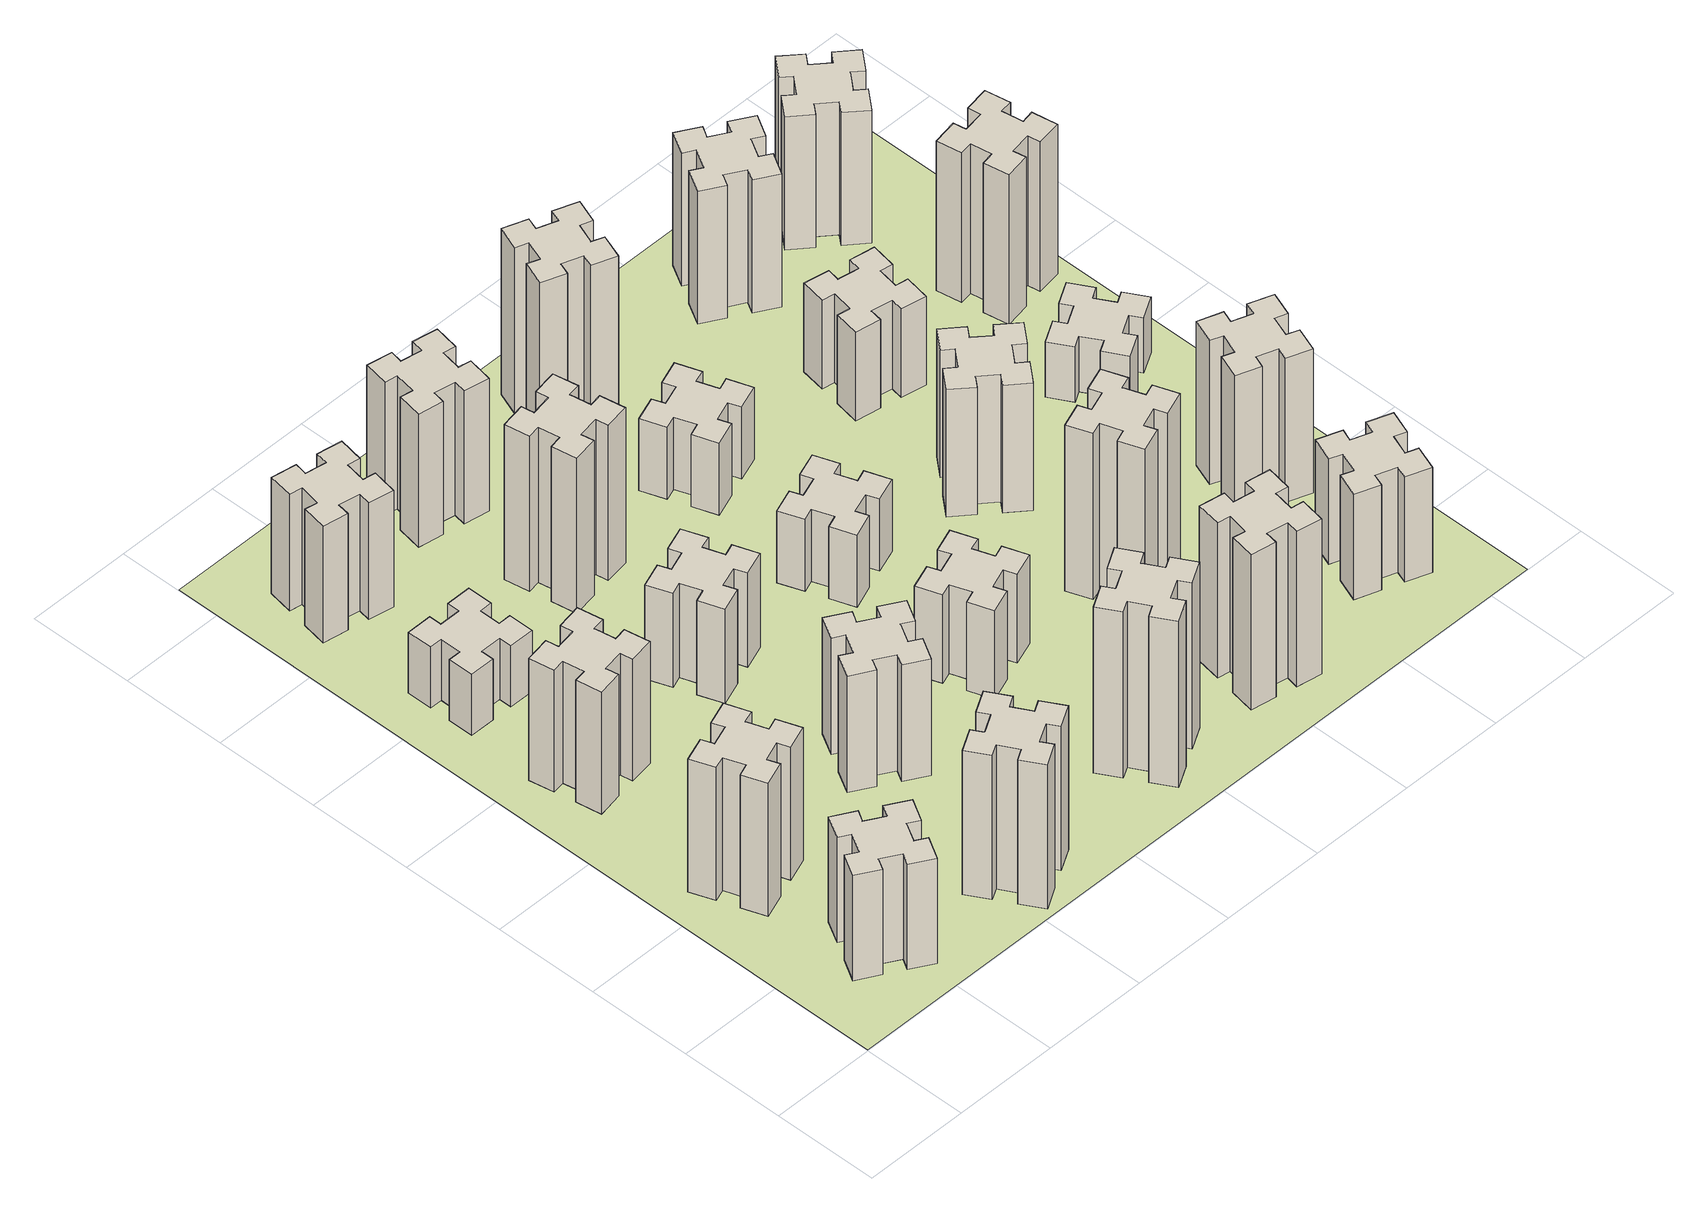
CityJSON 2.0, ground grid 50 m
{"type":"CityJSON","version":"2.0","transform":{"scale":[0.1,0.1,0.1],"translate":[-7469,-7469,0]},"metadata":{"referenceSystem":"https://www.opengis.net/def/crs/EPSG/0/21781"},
"CityObjects":{
"building1":{"type":"Building","attributes":{"class":"1000","function":"1000","usage":"1000","yearOfConstruction":2016,"roofType":"1000","measuredHeight":57,"storeysAboveGround":30,"storeysBelowGround":0},"geometry":[{"type":"Solid","lod":"1","boundaries":[[[[0,1,2,3,4,5,6,7,8,9,10,11,12,13,14,15,16,17,18,19]],[[17,16,20,21]],[[16,15,22,20]],[[15,14,23,22]],[[14,13,24,23]],[[13,12,25,24]],[[12,11,26,25]],[[11,10,27,26]],[[10,9,28,27]],[[9,8,29,28]],[[8,7,30,29]],[[7,6,31,30]],[[6,5,32,31]],[[5,4,33,32]],[[4,3,34,33]],[[3,2,35,34]],[[2,1,36,35]],[[1,0,37,36]],[[0,19,38,37]],[[19,18,39,38]],[[18,17,21,39]],[[24,25,26,27,28,29,30,31,32,33,34,35,36,37,38,39,21,20,22,23]]]]}]},
"building2":{"type":"Building","attributes":{"class":"1000","function":"1000","usage":"1000","yearOfConstruction":2016,"roofType":"1000","measuredHeight":72,"storeysAboveGround":30,"storeysBelowGround":0},"geometry":[{"type":"Solid","lod":"1","boundaries":[[[[40,41,42,43,44,45,46,47,48,49,50,51,52,53,54,55,56,57,58,59]],[[57,56,60,61]],[[56,55,62,60]],[[55,54,63,62]],[[54,53,64,63]],[[53,52,65,64]],[[52,51,66,65]],[[51,50,67,66]],[[50,49,68,67]],[[49,48,69,68]],[[48,47,70,69]],[[47,46,71,70]],[[46,45,72,71]],[[45,44,73,72]],[[44,43,74,73]],[[43,42,75,74]],[[42,41,76,75]],[[41,40,77,76]],[[40,59,78,77]],[[59,58,79,78]],[[58,57,61,79]],[[64,65,66,67,68,69,70,71,72,73,74,75,76,77,78,79,61,60,62,63]]]]}]},
"building3":{"type":"Building","attributes":{"class":"1000","function":"1000","usage":"1000","yearOfConstruction":2016,"roofType":"1000","measuredHeight":66,"storeysAboveGround":30,"storeysBelowGround":0},"geometry":[{"type":"Solid","lod":"1","boundaries":[[[[80,81,82,83,84,85,86,87,88,89,90,91,92,93,94,95,96,97,98,99]],[[97,96,100,101]],[[96,95,102,100]],[[95,94,103,102]],[[94,93,104,103]],[[93,92,105,104]],[[92,91,106,105]],[[91,90,107,106]],[[90,89,108,107]],[[89,88,109,108]],[[88,87,110,109]],[[87,86,111,110]],[[86,85,112,111]],[[85,84,113,112]],[[84,83,114,113]],[[83,82,115,114]],[[82,81,116,115]],[[81,80,117,116]],[[80,99,118,117]],[[99,98,119,118]],[[98,97,101,119]],[[104,105,106,107,108,109,110,111,112,113,114,115,116,117,118,119,101,100,102,103]]]]}]},
"building4":{"type":"Building","attributes":{"class":"1000","function":"1000","usage":"1000","yearOfConstruction":2016,"roofType":"1000","measuredHeight":33,"storeysAboveGround":30,"storeysBelowGround":0},"geometry":[{"type":"Solid","lod":"1","boundaries":[[[[120,121,122,123,124,125,126,127,128,129,130,131,132,133,134,135,136,137,138,139]],[[137,136,140,141]],[[136,135,142,140]],[[135,134,143,142]],[[134,133,144,143]],[[133,132,145,144]],[[132,131,146,145]],[[131,130,147,146]],[[130,129,148,147]],[[129,128,149,148]],[[128,127,150,149]],[[127,126,151,150]],[[126,125,152,151]],[[125,124,153,152]],[[124,123,154,153]],[[123,122,155,154]],[[122,121,156,155]],[[121,120,157,156]],[[120,139,158,157]],[[139,138,159,158]],[[138,137,141,159]],[[144,145,146,147,148,149,150,151,152,153,154,155,156,157,158,159,141,140,142,143]]]]}]},
"building5":{"type":"Building","attributes":{"class":"1000","function":"1000","usage":"1000","yearOfConstruction":2016,"roofType":"1000","measuredHeight":78,"storeysAboveGround":30,"storeysBelowGround":0},"geometry":[{"type":"Solid","lod":"1","boundaries":[[[[160,161,162,163,164,165,166,167,168,169,170,171,172,173,174,175,176,177,178,179]],[[177,176,180,181]],[[176,175,182,180]],[[175,174,183,182]],[[174,173,184,183]],[[173,172,185,184]],[[172,171,186,185]],[[171,170,187,186]],[[170,169,188,187]],[[169,168,189,188]],[[168,167,190,189]],[[167,166,191,190]],[[166,165,192,191]],[[165,164,193,192]],[[164,163,194,193]],[[163,162,195,194]],[[162,161,196,195]],[[161,160,197,196]],[[160,179,198,197]],[[179,178,199,198]],[[178,177,181,199]],[[184,185,186,187,188,189,190,191,192,193,194,195,196,197,198,199,181,180,182,183]]]]}]},
"building6":{"type":"Building","attributes":{"class":"1000","function":"1000","usage":"1000","yearOfConstruction":2016,"roofType":"1000","measuredHeight":63,"storeysAboveGround":30,"storeysBelowGround":0},"geometry":[{"type":"Solid","lod":"1","boundaries":[[[[200,201,202,203,204,205,206,207,208,209,210,211,212,213,214,215,216,217,218,219]],[[217,216,220,221]],[[216,215,222,220]],[[215,214,223,222]],[[214,213,224,223]],[[213,212,225,224]],[[212,211,226,225]],[[211,210,227,226]],[[210,209,228,227]],[[209,208,229,228]],[[208,207,230,229]],[[207,206,231,230]],[[206,205,232,231]],[[205,204,233,232]],[[204,203,234,233]],[[203,202,235,234]],[[202,201,236,235]],[[201,200,237,236]],[[200,219,238,237]],[[219,218,239,238]],[[218,217,221,239]],[[224,225,226,227,228,229,230,231,232,233,234,235,236,237,238,239,221,220,222,223]]]]}]},
"building7":{"type":"Building","attributes":{"class":"1000","function":"1000","usage":"1000","yearOfConstruction":2016,"roofType":"1000","measuredHeight":63,"storeysAboveGround":30,"storeysBelowGround":0},"geometry":[{"type":"Solid","lod":"1","boundaries":[[[[240,241,242,243,244,245,246,247,248,249,250,251,252,253,254,255,256,257,258,259]],[[257,256,260,261]],[[256,255,262,260]],[[255,254,263,262]],[[254,253,264,263]],[[253,252,265,264]],[[252,251,266,265]],[[251,250,267,266]],[[250,249,268,267]],[[249,248,269,268]],[[248,247,270,269]],[[247,246,271,270]],[[246,245,272,271]],[[245,244,273,272]],[[244,243,274,273]],[[243,242,275,274]],[[242,241,276,275]],[[241,240,277,276]],[[240,259,278,277]],[[259,258,279,278]],[[258,257,261,279]],[[264,265,266,267,268,269,270,271,272,273,274,275,276,277,278,279,261,260,262,263]]]]}]},
"building8":{"type":"Building","attributes":{"class":"1000","function":"1000","usage":"1000","yearOfConstruction":2016,"roofType":"1000","measuredHeight":51,"storeysAboveGround":30,"storeysBelowGround":0},"geometry":[{"type":"Solid","lod":"1","boundaries":[[[[280,281,282,283,284,285,286,287,288,289,290,291,292,293,294,295,296,297,298,299]],[[297,296,300,301]],[[296,295,302,300]],[[295,294,303,302]],[[294,293,304,303]],[[293,292,305,304]],[[292,291,306,305]],[[291,290,307,306]],[[290,289,308,307]],[[289,288,309,308]],[[288,287,310,309]],[[287,286,311,310]],[[286,285,312,311]],[[285,284,313,312]],[[284,283,314,313]],[[283,282,315,314]],[[282,281,316,315]],[[281,280,317,316]],[[280,299,318,317]],[[299,298,319,318]],[[298,297,301,319]],[[304,305,306,307,308,309,310,311,312,313,314,315,316,317,318,319,301,300,302,303]]]]}]},
"building9":{"type":"Building","attributes":{"class":"1000","function":"1000","usage":"1000","yearOfConstruction":2016,"roofType":"1000","measuredHeight":84,"storeysAboveGround":30,"storeysBelowGround":0},"geometry":[{"type":"Solid","lod":"1","boundaries":[[[[320,321,322,323,324,325,326,327,328,329,330,331,332,333,334,335,336,337,338,339]],[[337,336,340,341]],[[336,335,342,340]],[[335,334,343,342]],[[334,333,344,343]],[[333,332,345,344]],[[332,331,346,345]],[[331,330,347,346]],[[330,329,348,347]],[[329,328,349,348]],[[328,327,350,349]],[[327,326,351,350]],[[326,325,352,351]],[[325,324,353,352]],[[324,323,354,353]],[[323,322,355,354]],[[322,321,356,355]],[[321,320,357,356]],[[320,339,358,357]],[[339,338,359,358]],[[338,337,341,359]],[[344,345,346,347,348,349,350,351,352,353,354,355,356,357,358,359,341,340,342,343]]]]}]},
"building10":{"type":"Building","attributes":{"class":"1000","function":"1000","usage":"1000","yearOfConstruction":2016,"roofType":"1000","measuredHeight":72,"storeysAboveGround":30,"storeysBelowGround":0},"geometry":[{"type":"Solid","lod":"1","boundaries":[[[[360,361,362,363,364,365,366,367,368,369,370,371,372,373,374,375,376,377,378,379]],[[377,376,380,381]],[[376,375,382,380]],[[375,374,383,382]],[[374,373,384,383]],[[373,372,385,384]],[[372,371,386,385]],[[371,370,387,386]],[[370,369,388,387]],[[369,368,389,388]],[[368,367,390,389]],[[367,366,391,390]],[[366,365,392,391]],[[365,364,393,392]],[[364,363,394,393]],[[363,362,395,394]],[[362,361,396,395]],[[361,360,397,396]],[[360,379,398,397]],[[379,378,399,398]],[[378,377,381,399]],[[384,385,386,387,388,389,390,391,392,393,394,395,396,397,398,399,381,380,382,383]]]]}]},
"building11":{"type":"Building","attributes":{"class":"1000","function":"1000","usage":"1000","yearOfConstruction":2016,"roofType":"1000","measuredHeight":90,"storeysAboveGround":30,"storeysBelowGround":0},"geometry":[{"type":"Solid","lod":"1","boundaries":[[[[400,401,402,403,404,405,406,407,408,409,410,411,412,413,414,415,416,417,418,419]],[[417,416,420,421]],[[416,415,422,420]],[[415,414,423,422]],[[414,413,424,423]],[[413,412,425,424]],[[412,411,426,425]],[[411,410,427,426]],[[410,409,428,427]],[[409,408,429,428]],[[408,407,430,429]],[[407,406,431,430]],[[406,405,432,431]],[[405,404,433,432]],[[404,403,434,433]],[[403,402,435,434]],[[402,401,436,435]],[[401,400,437,436]],[[400,419,438,437]],[[419,418,439,438]],[[418,417,421,439]],[[424,425,426,427,428,429,430,431,432,433,434,435,436,437,438,439,421,420,422,423]]]]}]},
"building12":{"type":"Building","attributes":{"class":"1000","function":"1000","usage":"1000","yearOfConstruction":2016,"roofType":"1000","measuredHeight":48,"storeysAboveGround":30,"storeysBelowGround":0},"geometry":[{"type":"Solid","lod":"1","boundaries":[[[[440,441,442,443,444,445,446,447,448,449,450,451,452,453,454,455,456,457,458,459]],[[457,456,460,461]],[[456,455,462,460]],[[455,454,463,462]],[[454,453,464,463]],[[453,452,465,464]],[[452,451,466,465]],[[451,450,467,466]],[[450,449,468,467]],[[449,448,469,468]],[[448,447,470,469]],[[447,446,471,470]],[[446,445,472,471]],[[445,444,473,472]],[[444,443,474,473]],[[443,442,475,474]],[[442,441,476,475]],[[441,440,477,476]],[[440,459,478,477]],[[459,458,479,478]],[[458,457,461,479]],[[464,465,466,467,468,469,470,471,472,473,474,475,476,477,478,479,461,460,462,463]]]]}]},
"building13":{"type":"Building","attributes":{"class":"1000","function":"1000","usage":"1000","yearOfConstruction":2016,"roofType":"1000","measuredHeight":39,"storeysAboveGround":30,"storeysBelowGround":0},"geometry":[{"type":"Solid","lod":"1","boundaries":[[[[480,481,482,483,484,485,486,487,488,489,490,491,492,493,494,495,496,497,498,499]],[[497,496,500,501]],[[496,495,502,500]],[[495,494,503,502]],[[494,493,504,503]],[[493,492,505,504]],[[492,491,506,505]],[[491,490,507,506]],[[490,489,508,507]],[[489,488,509,508]],[[488,487,510,509]],[[487,486,511,510]],[[486,485,512,511]],[[485,484,513,512]],[[484,483,514,513]],[[483,482,515,514]],[[482,481,516,515]],[[481,480,517,516]],[[480,499,518,517]],[[499,498,519,518]],[[498,497,501,519]],[[504,505,506,507,508,509,510,511,512,513,514,515,516,517,518,519,501,500,502,503]]]]}]},
"building14":{"type":"Building","attributes":{"class":"1000","function":"1000","usage":"1000","yearOfConstruction":2016,"roofType":"1000","measuredHeight":39,"storeysAboveGround":30,"storeysBelowGround":0},"geometry":[{"type":"Solid","lod":"1","boundaries":[[[[520,521,522,523,524,525,526,527,528,529,530,531,532,533,534,535,536,537,538,539]],[[537,536,540,541]],[[536,535,542,540]],[[535,534,543,542]],[[534,533,544,543]],[[533,532,545,544]],[[532,531,546,545]],[[531,530,547,546]],[[530,529,548,547]],[[529,528,549,548]],[[528,527,550,549]],[[527,526,551,550]],[[526,525,552,551]],[[525,524,553,552]],[[524,523,554,553]],[[523,522,555,554]],[[522,521,556,555]],[[521,520,557,556]],[[520,539,558,557]],[[539,538,559,558]],[[538,537,541,559]],[[544,545,546,547,548,549,550,551,552,553,554,555,556,557,558,559,541,540,542,543]]]]}]},
"building15":{"type":"Building","attributes":{"class":"1000","function":"1000","usage":"1000","yearOfConstruction":2016,"roofType":"1000","measuredHeight":84,"storeysAboveGround":30,"storeysBelowGround":0},"geometry":[{"type":"Solid","lod":"1","boundaries":[[[[560,561,562,563,564,565,566,567,568,569,570,571,572,573,574,575,576,577,578,579]],[[577,576,580,581]],[[576,575,582,580]],[[575,574,583,582]],[[574,573,584,583]],[[573,572,585,584]],[[572,571,586,585]],[[571,570,587,586]],[[570,569,588,587]],[[569,568,589,588]],[[568,567,590,589]],[[567,566,591,590]],[[566,565,592,591]],[[565,564,593,592]],[[564,563,594,593]],[[563,562,595,594]],[[562,561,596,595]],[[561,560,597,596]],[[560,579,598,597]],[[579,578,599,598]],[[578,577,581,599]],[[584,585,586,587,588,589,590,591,592,593,594,595,596,597,598,599,581,580,582,583]]]]}]},
"building16":{"type":"Building","attributes":{"class":"1000","function":"1000","usage":"1000","yearOfConstruction":2016,"roofType":"1000","measuredHeight":90,"storeysAboveGround":30,"storeysBelowGround":0},"geometry":[{"type":"Solid","lod":"1","boundaries":[[[[600,601,602,603,604,605,606,607,608,609,610,611,612,613,614,615,616,617,618,619]],[[617,616,620,621]],[[616,615,622,620]],[[615,614,623,622]],[[614,613,624,623]],[[613,612,625,624]],[[612,611,626,625]],[[611,610,627,626]],[[610,609,628,627]],[[609,608,629,628]],[[608,607,630,629]],[[607,606,631,630]],[[606,605,632,631]],[[605,604,633,632]],[[604,603,634,633]],[[603,602,635,634]],[[602,601,636,635]],[[601,600,637,636]],[[600,619,638,637]],[[619,618,639,638]],[[618,617,621,639]],[[624,625,626,627,628,629,630,631,632,633,634,635,636,637,638,639,621,620,622,623]]]]}]},
"building17":{"type":"Building","attributes":{"class":"1000","function":"1000","usage":"1000","yearOfConstruction":2016,"roofType":"1000","measuredHeight":90,"storeysAboveGround":30,"storeysBelowGround":0},"geometry":[{"type":"Solid","lod":"1","boundaries":[[[[640,641,642,643,644,645,646,647,648,649,650,651,652,653,654,655,656,657,658,659]],[[657,656,660,661]],[[656,655,662,660]],[[655,654,663,662]],[[654,653,664,663]],[[653,652,665,664]],[[652,651,666,665]],[[651,650,667,666]],[[650,649,668,667]],[[649,648,669,668]],[[648,647,670,669]],[[647,646,671,670]],[[646,645,672,671]],[[645,644,673,672]],[[644,643,674,673]],[[643,642,675,674]],[[642,641,676,675]],[[641,640,677,676]],[[640,659,678,677]],[[659,658,679,678]],[[658,657,661,679]],[[664,665,666,667,668,669,670,671,672,673,674,675,676,677,678,679,661,660,662,663]]]]}]},
"building18":{"type":"Building","attributes":{"class":"1000","function":"1000","usage":"1000","yearOfConstruction":2016,"roofType":"1000","measuredHeight":69,"storeysAboveGround":30,"storeysBelowGround":0},"geometry":[{"type":"Solid","lod":"1","boundaries":[[[[680,681,682,683,684,685,686,687,688,689,690,691,692,693,694,695,696,697,698,699]],[[697,696,700,701]],[[696,695,702,700]],[[695,694,703,702]],[[694,693,704,703]],[[693,692,705,704]],[[692,691,706,705]],[[691,690,707,706]],[[690,689,708,707]],[[689,688,709,708]],[[688,687,710,709]],[[687,686,711,710]],[[686,685,712,711]],[[685,684,713,712]],[[684,683,714,713]],[[683,682,715,714]],[[682,681,716,715]],[[681,680,717,716]],[[680,699,718,717]],[[699,698,719,718]],[[698,697,701,719]],[[704,705,706,707,708,709,710,711,712,713,714,715,716,717,718,719,701,700,702,703]]]]}]},
"building19":{"type":"Building","attributes":{"class":"1000","function":"1000","usage":"1000","yearOfConstruction":2016,"roofType":"1000","measuredHeight":48,"storeysAboveGround":30,"storeysBelowGround":0},"geometry":[{"type":"Solid","lod":"1","boundaries":[[[[720,721,722,723,724,725,726,727,728,729,730,731,732,733,734,735,736,737,738,739]],[[737,736,740,741]],[[736,735,742,740]],[[735,734,743,742]],[[734,733,744,743]],[[733,732,745,744]],[[732,731,746,745]],[[731,730,747,746]],[[730,729,748,747]],[[729,728,749,748]],[[728,727,750,749]],[[727,726,751,750]],[[726,725,752,751]],[[725,724,753,752]],[[724,723,754,753]],[[723,722,755,754]],[[722,721,756,755]],[[721,720,757,756]],[[720,739,758,757]],[[739,738,759,758]],[[738,737,741,759]],[[744,745,746,747,748,749,750,751,752,753,754,755,756,757,758,759,741,740,742,743]]]]}]},
"building20":{"type":"Building","attributes":{"class":"1000","function":"1000","usage":"1000","yearOfConstruction":2016,"roofType":"1000","measuredHeight":57,"storeysAboveGround":30,"storeysBelowGround":0},"geometry":[{"type":"Solid","lod":"1","boundaries":[[[[760,761,762,763,764,765,766,767,768,769,770,771,772,773,774,775,776,777,778,779]],[[777,776,780,781]],[[776,775,782,780]],[[775,774,783,782]],[[774,773,784,783]],[[773,772,785,784]],[[772,771,786,785]],[[771,770,787,786]],[[770,769,788,787]],[[769,768,789,788]],[[768,767,790,789]],[[767,766,791,790]],[[766,765,792,791]],[[765,764,793,792]],[[764,763,794,793]],[[763,762,795,794]],[[762,761,796,795]],[[761,760,797,796]],[[760,779,798,797]],[[779,778,799,798]],[[778,777,781,799]],[[784,785,786,787,788,789,790,791,792,793,794,795,796,797,798,799,781,780,782,783]]]]}]},
"building21":{"type":"Building","attributes":{"class":"1000","function":"1000","usage":"1000","yearOfConstruction":2016,"roofType":"1000","measuredHeight":78,"storeysAboveGround":30,"storeysBelowGround":0},"geometry":[{"type":"Solid","lod":"1","boundaries":[[[[800,801,802,803,804,805,806,807,808,809,810,811,812,813,814,815,816,817,818,819]],[[817,816,820,821]],[[816,815,822,820]],[[815,814,823,822]],[[814,813,824,823]],[[813,812,825,824]],[[812,811,826,825]],[[811,810,827,826]],[[810,809,828,827]],[[809,808,829,828]],[[808,807,830,829]],[[807,806,831,830]],[[806,805,832,831]],[[805,804,833,832]],[[804,803,834,833]],[[803,802,835,834]],[[802,801,836,835]],[[801,800,837,836]],[[800,819,838,837]],[[819,818,839,838]],[[818,817,821,839]],[[824,825,826,827,828,829,830,831,832,833,834,835,836,837,838,839,821,820,822,823]]]]}]},
"building22":{"type":"Building","attributes":{"class":"1000","function":"1000","usage":"1000","yearOfConstruction":2016,"roofType":"1000","measuredHeight":72,"storeysAboveGround":30,"storeysBelowGround":0},"geometry":[{"type":"Solid","lod":"1","boundaries":[[[[840,841,842,843,844,845,846,847,848,849,850,851,852,853,854,855,856,857,858,859]],[[857,856,860,861]],[[856,855,862,860]],[[855,854,863,862]],[[854,853,864,863]],[[853,852,865,864]],[[852,851,866,865]],[[851,850,867,866]],[[850,849,868,867]],[[849,848,869,868]],[[848,847,870,869]],[[847,846,871,870]],[[846,845,872,871]],[[845,844,873,872]],[[844,843,874,873]],[[843,842,875,874]],[[842,841,876,875]],[[841,840,877,876]],[[840,859,878,877]],[[859,858,879,878]],[[858,857,861,879]],[[864,865,866,867,868,869,870,871,872,873,874,875,876,877,878,879,861,860,862,863]]]]}]},
"building23":{"type":"Building","attributes":{"class":"1000","function":"1000","usage":"1000","yearOfConstruction":2016,"roofType":"1000","measuredHeight":30,"storeysAboveGround":30,"storeysBelowGround":0},"geometry":[{"type":"Solid","lod":"1","boundaries":[[[[880,881,882,883,884,885,886,887,888,889,890,891,892,893,894,895,896,897,898,899]],[[897,896,900,901]],[[896,895,902,900]],[[895,894,903,902]],[[894,893,904,903]],[[893,892,905,904]],[[892,891,906,905]],[[891,890,907,906]],[[890,889,908,907]],[[889,888,909,908]],[[888,887,910,909]],[[887,886,911,910]],[[886,885,912,911]],[[885,884,913,912]],[[884,883,914,913]],[[883,882,915,914]],[[882,881,916,915]],[[881,880,917,916]],[[880,899,918,917]],[[899,898,919,918]],[[898,897,901,919]],[[904,905,906,907,908,909,910,911,912,913,914,915,916,917,918,919,901,900,902,903]]]]}]},
"building24":{"type":"Building","attributes":{"class":"1000","function":"1000","usage":"1000","yearOfConstruction":2016,"roofType":"1000","measuredHeight":81,"storeysAboveGround":30,"storeysBelowGround":0},"geometry":[{"type":"Solid","lod":"1","boundaries":[[[[920,921,922,923,924,925,926,927,928,929,930,931,932,933,934,935,936,937,938,939]],[[937,936,940,941]],[[936,935,942,940]],[[935,934,943,942]],[[934,933,944,943]],[[933,932,945,944]],[[932,931,946,945]],[[931,930,947,946]],[[930,929,948,947]],[[929,928,949,948]],[[928,927,950,949]],[[927,926,951,950]],[[926,925,952,951]],[[925,924,953,952]],[[924,923,954,953]],[[923,922,955,954]],[[922,921,956,955]],[[921,920,957,956]],[[920,939,958,957]],[[939,938,959,958]],[[938,937,941,959]],[[944,945,946,947,948,949,950,951,952,953,954,955,956,957,958,959,941,940,942,943]]]]}]},
"building25":{"type":"Building","attributes":{"class":"1000","function":"1000","usage":"1000","yearOfConstruction":2016,"roofType":"1000","measuredHeight":72,"storeysAboveGround":30,"storeysBelowGround":0},"geometry":[{"type":"Solid","lod":"1","boundaries":[[[[960,961,962,963,964,965,966,967,968,969,970,971,972,973,974,975,976,977,978,979]],[[977,976,980,981]],[[976,975,982,980]],[[975,974,983,982]],[[974,973,984,983]],[[973,972,985,984]],[[972,971,986,985]],[[971,970,987,986]],[[970,969,988,987]],[[969,968,989,988]],[[968,967,990,989]],[[967,966,991,990]],[[966,965,992,991]],[[965,964,993,992]],[[964,963,994,993]],[[963,962,995,994]],[[962,961,996,995]],[[961,960,997,996]],[[960,979,998,997]],[[979,978,999,998]],[[978,977,981,999]],[[984,985,986,987,988,989,990,991,992,993,994,995,996,997,998,999,981,980,982,983]]]]}]},
"landuse1":{"type":"LandUse","attributes":{"name":"plot1","function":"1010"},"geometry":[{"type":"MultiSurface","lod":"1","boundaries":[[[1000,1001,1002,1003]]]}]}
},
"vertices":[
[405,474,0],[355,387,0],[303,417,0],[243,313,0],[347,253,0],[377,305,0],[464,255,0],[434,203,0],[538,143,0],[598,247,0],[546,277,0],[596,364,0],[648,334,0],[708,438,0],[604,498,0],[574,446,0],[487,496,0],[517,548,0],[413,608,0],[353,504,0],[487,496,570],[517,548,570],[574,446,570],[604,498,570],[708,438,570],[648,334,570],[596,364,570],[546,277,570],[598,247,570],[538,143,570],[434,203,570],[464,255,570],[377,305,570],[347,253,570],[243,313,570],[303,417,570],[355,387,570],[405,474,570],[353,504,570],[413,608,570],
[366,895,0],[460,929,0],[480,873,0],[593,914,0],[552,1027,0],[496,1006,0],[462,1100,0],[518,1120,0],[477,1233,0],[364,1192,0],[385,1136,0],[291,1102,0],[270,1158,0],[157,1117,0],[199,1004,0],[255,1025,0],[289,931,0],[233,910,0],[274,797,0],[387,839,0],[289,931,720],[233,910,720],[255,1025,720],[199,1004,720],[157,1117,720],[270,1158,720],[291,1102,720],[385,1136,720],[364,1192,720],[477,1233,720],[518,1120,720],[462,1100,720],[496,1006,720],[552,1027,720],[593,914,720],[480,873,720],[460,929,720],[366,895,720],[387,839,720],[274,797,720],
[345,1738,0],[444,1756,0],[454,1697,0],[572,1717,0],[551,1836,0],[492,1825,0],[475,1924,0],[534,1934,0],[513,2052,0],[395,2031,0],[405,1972,0],[307,1955,0],[297,2014,0],[178,1993,0],[199,1875,0],[258,1885,0],[276,1787,0],[217,1777,0],[237,1658,0],[356,1679,0],[276,1787,660],[217,1777,660],[258,1885,660],[199,1875,660],[178,1993,660],[297,2014,660],[307,1955,660],[405,1972,660],[395,2031,660],[513,2052,660],[534,1934,660],[475,1924,660],[492,1825,660],[551,1836,660],[572,1717,660],[454,1697,660],[444,1756,660],[345,1738,660],[356,1679,660],[237,1658,660],
[425,2605,0],[325,2605,0],[325,2665,0],[205,2665,0],[205,2545,0],[265,2545,0],[265,2445,0],[205,2445,0],[205,2325,0],[325,2325,0],[325,2385,0],[425,2385,0],[425,2325,0],[545,2325,0],[545,2445,0],[485,2445,0],[485,2545,0],[545,2545,0],[545,2665,0],[425,2665,0],[485,2545,330],[545,2545,330],[485,2445,330],[545,2445,330],[545,2325,330],[425,2325,330],[425,2385,330],[325,2385,330],[325,2325,330],[205,2325,330],[205,2445,330],[265,2445,330],[265,2545,330],[205,2545,330],[205,2665,330],[325,2665,330],[325,2605,330],[425,2605,330],[425,2665,330],[545,2665,330],
[1127,155,0],[1214,205,0],[1244,153,0],[1348,213,0],[1288,317,0],[1236,287,0],[1186,374,0],[1238,404,0],[1178,508,0],[1074,448,0],[1104,396,0],[1017,346,0],[987,398,0],[883,338,0],[943,234,0],[995,264,0],[1045,177,0],[993,147,0],[1053,43,0],[1157,103,0],[1045,177,780],[993,147,780],[995,264,780],[943,234,780],[883,338,780],[987,398,780],[1017,346,780],[1104,396,780],[1074,448,780],[1178,508,780],[1238,404,780],[1186,374,780],[1236,287,780],[1288,317,780],[1348,213,780],[1244,153,780],[1214,205,780],[1127,155,780],[1157,103,780],[1053,43,780],
[444,3335,0],[345,3352,0],[356,3411,0],[237,3432,0],[217,3314,0],[276,3304,0],[258,3205,0],[199,3216,0],[178,3097,0],[297,3077,0],[307,3136,0],[405,3118,0],[395,3059,0],[513,3038,0],[534,3157,0],[475,3167,0],[492,3265,0],[551,3255,0],[572,3373,0],[454,3394,0],[492,3265,630],[551,3255,630],[475,3167,630],[534,3157,630],[513,3038,630],[395,3059,630],[405,3118,630],[307,3136,630],[297,3077,630],[178,3097,630],[199,3216,630],[258,3205,630],[276,3304,630],[217,3314,630],[237,3432,630],[356,3411,630],[345,3352,630],[444,3335,630],[454,3394,630],[572,3373,630],
[1286,1017,0],[1336,1104,0],[1388,1074,0],[1448,1178,0],[1344,1238,0],[1314,1186,0],[1227,1236,0],[1257,1288,0],[1153,1348,0],[1093,1244,0],[1145,1214,0],[1095,1127,0],[1043,1157,0],[983,1053,0],[1087,993,0],[1117,1045,0],[1204,995,0],[1174,943,0],[1278,883,0],[1338,987,0],[1204,995,630],[1174,943,630],[1117,1045,630],[1087,993,630],[983,1053,630],[1043,1157,630],[1095,1127,630],[1145,1214,630],[1093,1244,630],[1153,1348,630],[1257,1288,630],[1227,1236,630],[1314,1186,630],[1344,1238,630],[1448,1178,630],[1388,1074,630],[1336,1104,630],[1286,1017,630],[1338,987,630],[1278,883,630],
[995,1965,0],[1029,1871,0],[973,1850,0],[1014,1737,0],[1127,1779,0],[1106,1835,0],[1200,1869,0],[1220,1813,0],[1333,1854,0],[1292,1967,0],[1236,1946,0],[1202,2040,0],[1258,2060,0],[1217,2173,0],[1104,2132,0],[1125,2076,0],[1031,2042,0],[1010,2098,0],[897,2057,0],[939,1944,0],[1031,2042,510],[1010,2098,510],[1125,2076,510],[1104,2132,510],[1217,2173,510],[1258,2060,510],[1202,2040,510],[1236,1946,510],[1292,1967,510],[1333,1854,510],[1220,1813,510],[1200,1869,510],[1106,1835,510],[1127,1779,510],[1014,1737,510],[973,1850,510],[1029,1871,510],[995,1965,510],[939,1944,510],[897,2057,510],
[1232,2665,0],[1215,2764,0],[1274,2774,0],[1253,2892,0],[1135,2871,0],[1145,2812,0],[1047,2795,0],[1037,2854,0],[918,2833,0],[939,2715,0],[998,2725,0],[1016,2627,0],[957,2617,0],[977,2498,0],[1096,2519,0],[1085,2578,0],[1184,2596,0],[1194,2537,0],[1312,2557,0],[1291,2676,0],[1184,2596,840],[1194,2537,840],[1085,2578,840],[1096,2519,840],[977,2498,840],[957,2617,840],[1016,2627,840],[998,2725,840],[939,2715,840],[918,2833,840],[1037,2854,840],[1047,2795,840],[1145,2812,840],[1135,2871,840],[1253,2892,840],[1274,2774,840],[1215,2764,840],[1232,2665,840],[1291,2676,840],[1312,2557,840],
[1084,3435,0],[985,3452,0],[996,3511,0],[877,3532,0],[857,3414,0],[916,3404,0],[898,3305,0],[839,3316,0],[818,3197,0],[937,3177,0],[947,3236,0],[1045,3218,0],[1035,3159,0],[1153,3138,0],[1174,3257,0],[1115,3267,0],[1132,3365,0],[1191,3355,0],[1212,3473,0],[1094,3494,0],[1132,3365,720],[1191,3355,720],[1115,3267,720],[1174,3257,720],[1153,3138,720],[1035,3159,720],[1045,3218,720],[947,3236,720],[937,3177,720],[818,3197,720],[839,3316,720],[898,3305,720],[916,3404,720],[857,3414,720],[877,3532,720],[996,3511,720],[985,3452,720],[1084,3435,720],[1094,3494,720],[1212,3473,720],
[2076,387,0],[2026,474,0],[2078,504,0],[2018,608,0],[1914,548,0],[1944,496,0],[1857,446,0],[1827,498,0],[1723,438,0],[1783,334,0],[1835,364,0],[1885,277,0],[1833,247,0],[1893,143,0],[1997,203,0],[1967,255,0],[2054,305,0],[2084,253,0],[2188,313,0],[2128,417,0],[2054,305,900],[2084,253,900],[1967,255,900],[1997,203,900],[1893,143,900],[1833,247,900],[1885,277,900],[1835,364,900],[1783,334,900],[1723,438,900],[1827,498,900],[1857,446,900],[1944,496,900],[1914,548,900],[2018,608,900],[2078,504,900],[2026,474,900],[2076,387,900],[2128,417,900],[2188,313,900],
[1976,1206,0],[1942,1300,0],[1998,1320,0],[1957,1433,0],[1844,1392,0],[1865,1336,0],[1771,1302,0],[1750,1358,0],[1637,1317,0],[1679,1204,0],[1735,1225,0],[1769,1131,0],[1713,1110,0],[1754,997,0],[1867,1039,0],[1846,1095,0],[1940,1129,0],[1960,1073,0],[2073,1114,0],[2032,1227,0],[1940,1129,480],[1960,1073,480],[1846,1095,480],[1867,1039,480],[1754,997,480],[1713,1110,480],[1769,1131,480],[1735,1225,480],[1679,1204,480],[1637,1317,480],[1750,1358,480],[1771,1302,480],[1865,1336,480],[1844,1392,480],[1957,1433,480],[1998,1320,480],[1942,1300,480],[1976,1206,480],[2032,1227,480],[2073,1114,480],
[1735,1965,0],[1769,1871,0],[1713,1850,0],[1754,1737,0],[1867,1779,0],[1846,1835,0],[1940,1869,0],[1960,1813,0],[2073,1854,0],[2032,1967,0],[1976,1946,0],[1942,2040,0],[1998,2060,0],[1957,2173,0],[1844,2132,0],[1865,2076,0],[1771,2042,0],[1750,2098,0],[1637,2057,0],[1679,1944,0],[1771,2042,390],[1750,2098,390],[1865,2076,390],[1844,2132,390],[1957,2173,390],[1998,2060,390],[1942,2040,390],[1976,1946,390],[2032,1967,390],[2073,1854,390],[1960,1813,390],[1940,1869,390],[1846,1835,390],[1867,1779,390],[1754,1737,390],[1713,1850,390],[1769,1871,390],[1735,1965,390],[1679,1944,390],[1637,2057,390],
[1735,2705,0],[1769,2611,0],[1713,2590,0],[1754,2477,0],[1867,2519,0],[1846,2575,0],[1940,2609,0],[1960,2553,0],[2073,2594,0],[2032,2707,0],[1976,2686,0],[1942,2780,0],[1998,2800,0],[1957,2913,0],[1844,2872,0],[1865,2816,0],[1771,2782,0],[1750,2838,0],[1637,2797,0],[1679,2684,0],[1771,2782,390],[1750,2838,390],[1865,2816,390],[1844,2872,390],[1957,2913,390],[1998,2800,390],[1942,2780,390],[1976,2686,390],[2032,2707,390],[2073,2594,390],[1960,2553,390],[1940,2609,390],[1846,2575,390],[1867,2519,390],[1754,2477,390],[1713,2590,390],[1769,2611,390],[1735,2705,390],[1679,2684,390],[1637,2797,390],
[2496,444,0],[2478,345,0],[2419,356,0],[2398,237,0],[2517,217,0],[2527,276,0],[2625,258,0],[2615,199,0],[2733,178,0],[2754,297,0],[2695,307,0],[2712,405,0],[2771,395,0],[2792,513,0],[2674,534,0],[2664,475,0],[2565,492,0],[2576,551,0],[2457,572,0],[2437,454,0],[2565,492,840],[2576,551,840],[2664,475,840],[2674,534,840],[2792,513,840],[2771,395,840],[2712,405,840],[2695,307,840],[2754,297,840],[2733,178,840],[2615,199,840],[2625,258,840],[2527,276,840],[2517,217,840],[2398,237,840],[2419,356,840],[2478,345,840],[2496,444,840],[2437,454,840],[2457,572,840],
[1669,3420,0],[1635,3326,0],[1579,3347,0],[1537,3234,0],[1650,3193,0],[1671,3249,0],[1765,3215,0],[1744,3159,0],[1857,3117,0],[1898,3230,0],[1842,3251,0],[1876,3345,0],[1932,3324,0],[1973,3437,0],[1860,3478,0],[1840,3422,0],[1746,3456,0],[1767,3512,0],[1654,3553,0],[1613,3440,0],[1746,3456,900],[1767,3512,900],[1840,3422,900],[1860,3478,900],[1973,3437,900],[1932,3324,900],[1876,3345,900],[1842,3251,900],[1898,3230,900],[1857,3117,900],[1744,3159,900],[1765,3215,900],[1671,3249,900],[1650,3193,900],[1537,3234,900],[1579,3347,900],[1635,3326,900],[1669,3420,900],[1613,3440,900],[1654,3553,900],
[2586,995,0],[2680,1029,0],[2700,973,0],[2813,1014,0],[2772,1127,0],[2716,1106,0],[2682,1200,0],[2738,1220,0],[2697,1333,0],[2584,1292,0],[2605,1236,0],[2511,1202,0],[2490,1258,0],[2377,1217,0],[2419,1104,0],[2475,1125,0],[2509,1031,0],[2453,1010,0],[2494,897,0],[2607,939,0],[2509,1031,900],[2453,1010,900],[2475,1125,900],[2419,1104,900],[2377,1217,900],[2490,1258,900],[2511,1202,900],[2605,1236,900],[2584,1292,900],[2697,1333,900],[2738,1220,900],[2682,1200,900],[2716,1106,900],[2772,1127,900],[2813,1014,900],[2700,973,900],[2680,1029,900],[2586,995,900],[2607,939,900],[2494,897,900],
[2486,1803,0],[2563,1739,0],[2524,1693,0],[2616,1616,0],[2693,1708,0],[2647,1746,0],[2712,1823,0],[2758,1784,0],[2835,1876,0],[2743,1953,0],[2704,1907,0],[2628,1972,0],[2666,2018,0],[2574,2095,0],[2497,2003,0],[2543,1964,0],[2479,1888,0],[2433,1926,0],[2356,1834,0],[2448,1757,0],[2479,1888,690],[2433,1926,690],[2543,1964,690],[2497,2003,690],[2574,2095,690],[2666,2018,690],[2628,1972,690],[2704,1907,690],[2743,1953,690],[2835,1876,690],[2758,1784,690],[2712,1823,690],[2647,1746,690],[2693,1708,690],[2616,1616,690],[2524,1693,690],[2563,1739,690],[2486,1803,690],[2448,1757,690],[2356,1834,690],
[2795,2527,0],[2812,2625,0],[2871,2615,0],[2892,2733,0],[2774,2754,0],[2764,2695,0],[2665,2712,0],[2676,2771,0],[2557,2792,0],[2537,2674,0],[2596,2664,0],[2578,2565,0],[2519,2576,0],[2498,2457,0],[2617,2437,0],[2627,2496,0],[2725,2478,0],[2715,2419,0],[2833,2398,0],[2854,2517,0],[2725,2478,480],[2715,2419,480],[2627,2496,480],[2617,2437,480],[2498,2457,480],[2519,2576,480],[2578,2565,480],[2596,2664,480],[2537,2674,480],[2557,2792,480],[2676,2771,480],[2665,2712,480],[2764,2695,480],[2774,2754,480],[2892,2733,480],[2871,2615,480],[2812,2625,480],[2795,2527,480],[2854,2517,480],[2833,2398,480],
[3422,391,0],[3456,485,0],[3512,464,0],[3553,577,0],[3440,618,0],[3420,562,0],[3326,596,0],[3347,652,0],[3234,693,0],[3193,580,0],[3249,560,0],[3215,466,0],[3159,487,0],[3117,374,0],[3230,333,0],[3251,389,0],[3345,355,0],[3324,299,0],[3437,257,0],[3478,370,0],[3345,355,570],[3324,299,570],[3251,389,570],[3230,333,570],[3117,374,570],[3159,487,570],[3215,466,570],[3249,560,570],[3193,580,570],[3234,693,570],[3347,652,570],[3326,596,570],[3420,562,570],[3440,618,570],[3553,577,570],[3512,464,570],[3456,485,570],[3422,391,570],[3478,370,570],[3437,257,570],
[3251,1029,0],[3345,995,0],[3324,939,0],[3437,897,0],[3478,1010,0],[3422,1031,0],[3456,1125,0],[3512,1104,0],[3553,1217,0],[3440,1258,0],[3420,1202,0],[3326,1236,0],[3347,1292,0],[3234,1333,0],[3193,1220,0],[3249,1200,0],[3215,1106,0],[3159,1127,0],[3117,1014,0],[3230,973,0],[3215,1106,780],[3159,1127,780],[3249,1200,780],[3193,1220,780],[3234,1333,780],[3347,1292,780],[3326,1236,780],[3420,1202,780],[3440,1258,780],[3553,1217,780],[3512,1104,780],[3456,1125,780],[3422,1031,780],[3478,1010,780],[3437,897,780],[3324,939,780],[3345,995,780],[3251,1029,780],[3230,973,780],[3117,1014,780],
[2625,3434,0],[2575,3347,0],[2523,3377,0],[2463,3273,0],[2567,3213,0],[2597,3265,0],[2684,3215,0],[2654,3163,0],[2758,3103,0],[2818,3207,0],[2766,3237,0],[2816,3324,0],[2868,3294,0],[2928,3398,0],[2824,3458,0],[2794,3406,0],[2707,3456,0],[2737,3508,0],[2633,3568,0],[2573,3464,0],[2707,3456,720],[2737,3508,720],[2794,3406,720],[2824,3458,720],[2928,3398,720],[2868,3294,720],[2816,3324,720],[2766,3237,720],[2818,3207,720],[2758,3103,720],[2654,3163,720],[2684,3215,720],[2597,3265,720],[2567,3213,720],[2463,3273,720],[2523,3377,720],[2575,3347,720],[2625,3434,720],[2573,3464,720],[2633,3568,720],
[3456,1967,0],[3406,2054,0],[3458,2084,0],[3398,2188,0],[3294,2128,0],[3324,2076,0],[3237,2026,0],[3207,2078,0],[3103,2018,0],[3163,1914,0],[3215,1944,0],[3265,1857,0],[3213,1827,0],[3273,1723,0],[3377,1783,0],[3347,1835,0],[3434,1885,0],[3464,1833,0],[3568,1893,0],[3508,1997,0],[3434,1885,300],[3464,1833,300],[3347,1835,300],[3377,1783,300],[3273,1723,300],[3213,1827,300],[3265,1857,300],[3215,1944,300],[3163,1914,300],[3103,2018,300],[3207,2078,300],[3237,2026,300],[3324,2076,300],[3294,2128,300],[3398,2188,300],[3458,2084,300],[3406,2054,300],[3456,1967,300],[3508,1997,300],[3568,1893,300],
[3552,2565,0],[3535,2664,0],[3594,2674,0],[3573,2792,0],[3455,2771,0],[3465,2712,0],[3367,2695,0],[3357,2754,0],[3238,2733,0],[3259,2615,0],[3318,2625,0],[3336,2527,0],[3277,2517,0],[3297,2398,0],[3416,2419,0],[3405,2478,0],[3504,2496,0],[3514,2437,0],[3632,2457,0],[3611,2576,0],[3504,2496,810],[3514,2437,810],[3405,2478,810],[3416,2419,810],[3297,2398,810],[3277,2517,810],[3336,2527,810],[3318,2625,810],[3259,2615,810],[3238,2733,810],[3357,2754,810],[3367,2695,810],[3465,2712,810],[3455,2771,810],[3573,2792,810],[3594,2674,810],[3535,2664,810],[3552,2565,810],[3611,2576,810],[3632,2457,810],
[3126,3283,0],[3203,3219,0],[3164,3173,0],[3256,3096,0],[3333,3188,0],[3287,3226,0],[3352,3303,0],[3398,3264,0],[3475,3356,0],[3383,3433,0],[3344,3387,0],[3268,3452,0],[3306,3498,0],[3214,3575,0],[3137,3483,0],[3183,3444,0],[3119,3368,0],[3073,3406,0],[2996,3314,0],[3088,3237,0],[3119,3368,720],[3073,3406,720],[3183,3444,720],[3137,3483,720],[3214,3575,720],[3306,3498,720],[3268,3452,720],[3344,3387,720],[3383,3433,720],[3475,3356,720],[3398,3264,720],[3352,3303,720],[3287,3226,720],[3333,3188,720],[3256,3096,720],[3164,3173,720],[3203,3219,720],[3126,3283,720],[3088,3237,720],[2996,3314,720],
[5,3705,0],[3705,3705,0],[3705,5,0],[5,5,0]
]}
